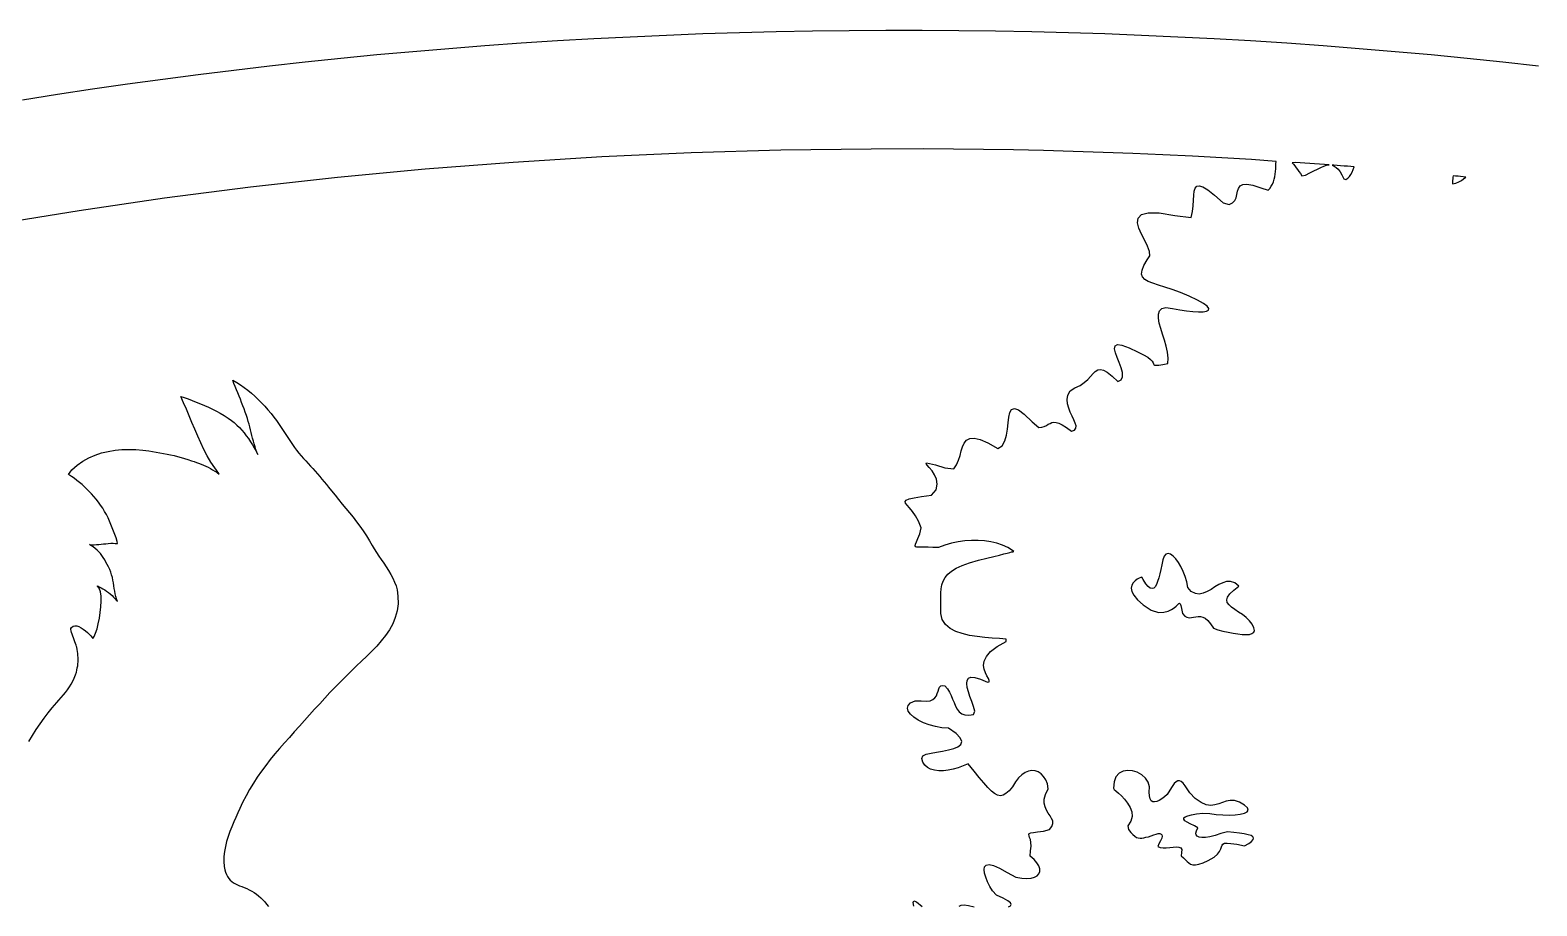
# Model space of a CAD drawing. Extents: x 0.4 to 24.4, y 0.6 to 12.6.
# Drawn here: x 8.71 to 15.05, y 8.88 to 12.57 of the extents above; entities that cross this region are included whole.
import ezdxf

# ---------------------------------------------------------------- set-up
doc = ezdxf.new("R2010")
doc.units = 0
doc.linetypes.add('0', pattern=[0])
doc.layers.add('1', color=7, linetype='0')

msp = doc.modelspace()

# ---------------------------------------------------------------- linework, layer by layer
at = {"layer": '1'}
for points in [[(8.681716, 12.27245), (8.828444, 12.295766), (8.975661, 12.318166), (9.123366, 12.339528), (9.271804, 12.360036), (9.420485, 12.379567), (9.5699, 12.398122), (9.719802, 12.4157), (9.869948, 12.432363), (10.020583, 12.447988), (10.171706, 12.462697), (10.323073, 12.47643), (10.474685, 12.489247), (10.626784, 12.501027), (10.779128, 12.51183), (10.931716, 12.521657), (11.084548, 12.530507), (11.237624, 12.538381), (11.390944, 12.545278), (11.544265, 12.551198), (11.697829, 12.556142), (11.851638, 12.560109), (12.005446, 12.563039), (12.159255, 12.564992), (12.313064, 12.56603), (12.466872, 12.56603), (12.620681, 12.565053), (12.774489, 12.563039), (12.928298, 12.560109), (13.082107, 12.556142), (13.235671, 12.551198), (13.388991, 12.545278), (13.542312, 12.538381), (13.695388, 12.530507), (13.84822, 12.521657), (14.000808, 12.51183), (14.153152, 12.501027), (14.305251, 12.489247), (14.456862, 12.47643), (14.60823, 12.462697), (14.759353, 12.447988), (14.909987, 12.432363), (15.060134, 12.4157)], [(12.830398, 8.875661), (12.838943, 8.879811), (12.841384, 8.885365), (12.837966, 8.892446), (12.826735, 8.901174), (12.807693, 8.911855), (12.779372, 8.92455), (12.763015, 8.942006), (12.751784, 8.961415), (12.742019, 8.980947), (12.734206, 8.999806), (12.728835, 9.017079), (12.726882, 9.031911), (12.728835, 9.043447), (12.735671, 9.050649), (12.748122, 9.052907), (12.766433, 9.049123), (12.791823, 9.038442), (12.824782, 9.02007), (12.860671, 9.000173), (12.885329, 8.995717), (12.906814, 8.994313), (12.925124, 8.995778), (12.939773, 8.999745), (12.950759, 9.00591), (12.958083, 9.014028), (12.961989, 9.023915), (12.961501, 9.035207), (12.957839, 9.047658), (12.949538, 9.060964), (12.937331, 9.074819), (12.920974, 9.089101), (12.922683, 9.110707), (12.92488, 9.130116), (12.924148, 9.145741), (12.921706, 9.158071), (12.918777, 9.167592), (12.916091, 9.174794), (12.915359, 9.179982), (12.917312, 9.183766), (12.923415, 9.186513), (12.93489, 9.188832), (12.952468, 9.190907), (12.977614, 9.193471), (13.003005, 9.200612), (13.012771, 9.213735), (13.016677, 9.225636), (13.0157, 9.236806), (13.011306, 9.247548), (13.004958, 9.258473), (12.99739, 9.269887), (12.989821, 9.282094), (12.983718, 9.295705), (12.979812, 9.311025), (12.9803, 9.328603), (12.985183, 9.348622), (12.996413, 9.371633), (12.993484, 9.392385), (12.986648, 9.409841), (12.977614, 9.424184), (12.967116, 9.435414), (12.955153, 9.44341), (12.942214, 9.448049), (12.928298, 9.449269), (12.914626, 9.447011), (12.899978, 9.441091), (12.886062, 9.431386), (12.872146, 9.41808), (12.859694, 9.400807), (12.846023, 9.380422), (12.832107, 9.363759), (12.819167, 9.35204), (12.807204, 9.345082), (12.795485, 9.342885), (12.783767, 9.345265), (12.771316, 9.351918), (12.757888, 9.362905), (12.742995, 9.378041), (12.72615, 9.397206), (12.707107, 9.420217), (12.685134, 9.44695), (12.659499, 9.477284), (12.63948, 9.469106), (12.618728, 9.460988), (12.597487, 9.454701), (12.576491, 9.45049), (12.555984, 9.448354), (12.536696, 9.448354), (12.51863, 9.450673), (12.502273, 9.455312), (12.488357, 9.462514), (12.477126, 9.472096), (12.469314, 9.484426), (12.465163, 9.499501), (12.469314, 9.511586), (12.483962, 9.517385), (12.503982, 9.522206), (12.527419, 9.526479), (12.552566, 9.530873), (12.57698, 9.535817), (12.599196, 9.541738), (12.617263, 9.549245), (12.629226, 9.558888), (12.632888, 9.570973), (12.626784, 9.586232), (12.608962, 9.605031), (12.577468, 9.627492), (12.54988, 9.629201), (12.52278, 9.633901), (12.496413, 9.641103), (12.471999, 9.650319), (12.450027, 9.661183), (12.431716, 9.673146), (12.417312, 9.685719), (12.408034, 9.698659), (12.404372, 9.711171), (12.40779, 9.723134), (12.418044, 9.733815), (12.436843, 9.742909), (12.462234, 9.743154), (12.483474, 9.741017), (12.499587, 9.742787), (12.51155, 9.747731), (12.520095, 9.754994), (12.526198, 9.763967), (12.530349, 9.773732), (12.533523, 9.783559), (12.536452, 9.792531), (12.540114, 9.800038), (12.544997, 9.805287), (12.552321, 9.807363), (12.562575, 9.805043), (12.572829, 9.793141), (12.58113, 9.779531), (12.58821, 9.764943), (12.594558, 9.749806), (12.600661, 9.734914), (12.606765, 9.720632), (12.614089, 9.707753), (12.622878, 9.696828), (12.63362, 9.688466), (12.64656, 9.683278), (12.662673, 9.681752), (12.682204, 9.684682), (12.688064, 9.698476), (12.68196, 9.718373), (12.67488, 9.739186), (12.667556, 9.760182), (12.660964, 9.780446), (12.656325, 9.799184), (12.653884, 9.815602), (12.655349, 9.828786), (12.660964, 9.837941), (12.671706, 9.842275), (12.688796, 9.840993), (12.712722, 9.83318), (12.741286, 9.82079), (12.747878, 9.822927), (12.748855, 9.828176), (12.745437, 9.836354), (12.739333, 9.847035), (12.732985, 9.860036), (12.72737, 9.875112), (12.725173, 9.891896), (12.72737, 9.910146), (12.736648, 9.929677), (12.753737, 9.950124), (12.781569, 9.971181), (12.820632, 9.992604), (12.8199, 10.00176), (12.792068, 10.004323), (12.761794, 10.006764), (12.729812, 10.00945), (12.697585, 10.013112), (12.665847, 10.018178), (12.635573, 10.025258), (12.607741, 10.034841), (12.58406, 10.047597), (12.564773, 10.063893), (12.551101, 10.084462), (12.544753, 10.109731), (12.545241, 10.137929), (12.544997, 10.158559), (12.544753, 10.17809), (12.545241, 10.196645), (12.546706, 10.214162), (12.54988, 10.230763), (12.555251, 10.246388), (12.563552, 10.26122), (12.575027, 10.275197), (12.590652, 10.288381), (12.610183, 10.300771), (12.635329, 10.312612), (12.665359, 10.323659), (12.704177, 10.334035), (12.739089, 10.342885), (12.767898, 10.350209), (12.791579, 10.35613), (12.810134, 10.360829), (12.824538, 10.364491), (12.83528, 10.367238), (12.842849, 10.36913), (12.847976, 10.370412), (12.850661, 10.371144), (12.852126, 10.371572), (12.852614, 10.371633), (12.847243, 10.375417), (12.826491, 10.387929), (12.80403, 10.398183), (12.780105, 10.406301), (12.754958, 10.412221), (12.729079, 10.416127), (12.702224, 10.417958), (12.674392, 10.417775), (12.64656, 10.415639), (12.618484, 10.41155), (12.590163, 10.405751), (12.562575, 10.398), (12.534743, 10.388539), (12.51155, 10.3886), (12.492263, 10.38976), (12.475661, 10.38976), (12.462478, 10.389272), (12.45198, 10.388967), (12.444655, 10.389455), (12.439773, 10.391347), (12.437819, 10.395375), (12.438796, 10.402089), (12.442214, 10.412282), (12.448562, 10.426503), (12.457351, 10.445302), (12.461745, 10.471242), (12.451491, 10.498952), (12.43904, 10.521718), (12.425857, 10.54009), (12.413894, 10.554738), (12.403884, 10.566274), (12.397048, 10.575185), (12.395583, 10.582204), (12.399734, 10.587819), (12.411696, 10.592641), (12.432693, 10.597341), (12.463698, 10.602529), (12.506179, 10.608754), (12.525466, 10.630849), (12.530349, 10.653981), (12.527419, 10.675282), (12.519118, 10.694386), (12.508132, 10.710927), (12.496657, 10.724538), (12.48738, 10.734853), (12.482985, 10.741445), (12.485427, 10.744008), (12.497878, 10.742116), (12.522536, 10.735463), (12.562087, 10.723561), (12.599929, 10.719655), (12.611403, 10.736562), (12.619704, 10.755422), (12.625808, 10.775014), (12.631179, 10.794362), (12.636794, 10.812245), (12.64363, 10.827687), (12.65364, 10.839467), (12.667068, 10.846486), (12.685866, 10.847768), (12.711013, 10.842031), (12.743239, 10.828237), (12.784255, 10.805348), (12.803298, 10.816396), (12.814284, 10.836476), (12.821364, 10.860524), (12.825515, 10.886586), (12.828444, 10.912465), (12.831374, 10.936269), (12.835769, 10.9558), (12.843093, 10.968984), (12.854568, 10.973805), (12.871657, 10.968129), (12.895583, 10.949941), (12.928786, 10.917104), (12.957107, 10.892751), (12.969802, 10.894643), (12.9803, 10.897939), (12.989333, 10.90215), (12.996902, 10.906545), (13.00447, 10.910512), (13.012038, 10.913564), (13.020583, 10.91509), (13.030349, 10.914357), (13.042068, 10.910939), (13.056228, 10.904042), (13.073806, 10.8933), (13.095046, 10.877858), (13.107497, 10.882558), (13.113357, 10.890126), (13.114089, 10.900014), (13.110915, 10.911916), (13.105056, 10.925588), (13.097732, 10.940785), (13.089919, 10.957143), (13.083083, 10.974538), (13.078444, 10.992543), (13.076735, 11.010854), (13.080153, 11.029225), (13.088943, 11.047475), (13.108962, 11.060353), (13.130935, 11.070485), (13.148757, 11.082509), (13.163161, 11.095448), (13.175124, 11.108205), (13.185378, 11.119863), (13.195144, 11.129384), (13.205153, 11.135671), (13.216384, 11.137868), (13.229568, 11.134877), (13.245437, 11.125722), (13.265456, 11.109303), (13.290114, 11.086293), (13.304275, 11.093678), (13.30989, 11.106923), (13.308913, 11.124501), (13.303542, 11.144948), (13.295485, 11.166677), (13.286941, 11.188222), (13.27986, 11.207997), (13.276443, 11.224599), (13.278396, 11.236379), (13.287917, 11.241933), (13.307204, 11.239675), (13.337478, 11.228078), (13.373122, 11.212087), (13.398269, 11.199636), (13.415603, 11.188771), (13.427321, 11.179494), (13.433913, 11.171803), (13.437819, 11.1657), (13.439773, 11.161), (13.44197, 11.157704), (13.445388, 11.155812), (13.451491, 11.155202), (13.462478, 11.155873), (13.479079, 11.157765), (13.500319, 11.163014), (13.501296, 11.185719), (13.49861, 11.210011), (13.493239, 11.23528), (13.485915, 11.260793), (13.478103, 11.286), (13.470534, 11.310231), (13.464431, 11.332692), (13.460525, 11.353017), (13.46028, 11.370351), (13.464919, 11.384084), (13.475173, 11.393666), (13.492019, 11.398183), (13.519851, 11.394216), (13.550368, 11.388417), (13.579421, 11.384023), (13.606032, 11.381154), (13.62947, 11.379933), (13.648757, 11.380483), (13.662917, 11.383046), (13.671218, 11.387624), (13.672439, 11.39446), (13.665603, 11.403554), (13.650466, 11.415212), (13.625564, 11.429494), (13.590163, 11.446462), (13.553054, 11.461904), (13.518874, 11.474233), (13.487868, 11.484181), (13.460525, 11.492665), (13.437087, 11.500356), (13.418044, 11.508046), (13.403396, 11.516652), (13.394118, 11.526723), (13.389968, 11.539296), (13.391677, 11.554982), (13.399489, 11.574636), (13.413894, 11.598866), (13.424636, 11.616261), (13.423415, 11.634084), (13.415114, 11.656117), (13.402907, 11.680837), (13.389724, 11.706655), (13.378493, 11.732045), (13.372634, 11.755361), (13.375075, 11.775014), (13.388991, 11.78954), (13.417312, 11.797292), (13.46321, 11.796681), (13.530105, 11.786305), (13.598708, 11.776662), (13.604079, 11.80193), (13.607009, 11.826589), (13.608474, 11.849782), (13.609694, 11.870534), (13.611648, 11.88799), (13.61531, 11.901174), (13.621902, 11.909169), (13.632155, 11.911183), (13.647536, 11.905995), (13.668532, 11.892995), (13.696853, 11.871083), (13.73323, 11.839467), (13.758376, 11.832204), (13.77278, 11.83849), (13.782058, 11.848317), (13.787429, 11.860585), (13.790847, 11.874074), (13.793532, 11.887563), (13.797683, 11.899953), (13.804275, 11.909963), (13.815505, 11.916493), (13.832351, 11.918202), (13.857253, 11.913991), (13.890944, 11.902699), (13.922927, 11.892079), (13.929763, 11.899892), (13.935622, 11.90862), (13.940261, 11.917958), (13.944411, 11.927907), (13.947341, 11.938222), (13.949782, 11.948903), (13.951735, 11.959828), (13.9532, 11.970815), (13.954177, 11.98174), (13.954909, 11.992482), (13.955153, 12.002858), (13.955398, 12.012929), (13.85237, 12.021169), (13.728103, 12.028493), (13.603347, 12.035146), (13.478591, 12.041188), (13.353591, 12.046559), (13.228103, 12.05132), (13.102614, 12.055348), (12.976638, 12.058827), (12.850417, 12.061513), (12.724196, 12.063649), (12.597732, 12.065053), (12.470778, 12.065724), (12.251784, 12.065541), (11.871902, 12.060353), (11.494216, 12.049245), (11.118728, 12.032155), (10.745681, 12.009145), (10.374831, 11.980214), (10.006667, 11.945363), (9.641189, 11.904653), (9.27864, 11.858022), (8.919021, 11.805593), (8.562575, 11.747243)], [(8.708327, 9.57134), (8.723464, 9.596852), (8.739089, 9.621633), (8.755935, 9.645802), (8.77278, 9.669057), (8.789626, 9.691335), (8.806716, 9.712697), (8.816237, 9.724233), (8.825271, 9.734975), (8.834548, 9.745595), (8.843825, 9.756276), (8.853103, 9.76714), (8.861892, 9.778127), (8.870437, 9.789357), (8.878493, 9.800954), (8.886306, 9.812917), (8.892898, 9.825429), (8.899245, 9.838368), (8.904616, 9.851918), (8.908034, 9.863576), (8.910232, 9.872121), (8.911941, 9.880788), (8.913405, 9.889455), (8.914382, 9.898061), (8.91487, 9.90685), (8.915114, 9.915578), (8.91487, 9.924245), (8.914626, 9.932973), (8.91365, 9.941701), (8.912673, 9.950368), (8.911452, 9.958974), (8.909743, 9.967763), (8.908523, 9.971852), (8.906814, 9.977284), (8.904128, 9.983815), (8.901443, 9.9912), (8.898269, 9.999074), (8.895339, 10.007253), (8.892409, 10.01537), (8.889724, 10.023244), (8.887282, 10.03069), (8.885573, 10.03716), (8.884841, 10.042653), (8.885085, 10.046742), (8.888015, 10.051869), (8.894118, 10.05663), (8.901443, 10.058461), (8.909499, 10.05779), (8.918288, 10.054921), (8.92781, 10.050405), (8.936843, 10.044545), (8.94612, 10.037831), (8.954665, 10.030507), (8.962234, 10.023183), (8.968825, 10.016103), (8.973708, 10.009694), (8.97737, 10.004994), (8.982985, 10.013844), (8.988845, 10.027883), (8.994704, 10.045949), (9.000075, 10.067067), (9.004714, 10.090261), (9.00862, 10.114491), (9.011306, 10.138722), (9.012527, 10.162038), (9.012038, 10.1834), (9.009353, 10.201711), (9.00447, 10.216115), (8.996657, 10.225392), (8.996902, 10.225942), (9.003982, 10.222646), (9.011794, 10.21874), (9.019607, 10.214345), (9.027419, 10.209401), (9.035232, 10.20403), (9.043044, 10.198354), (9.050612, 10.19225), (9.057937, 10.185842), (9.064773, 10.179189), (9.07112, 10.172353), (9.076491, 10.165395), (9.080398, 10.160268), (9.076735, 10.171254), (9.073806, 10.182363), (9.071364, 10.193532), (9.069411, 10.204701), (9.067458, 10.215993), (9.065749, 10.227284), (9.063796, 10.238576), (9.061843, 10.249928), (9.059402, 10.261281), (9.056228, 10.272634), (9.05281, 10.283925), (9.048171, 10.295217), (9.043044, 10.306142), (9.037917, 10.316579), (9.032546, 10.326528), (9.027175, 10.33611), (9.021316, 10.345265), (9.015456, 10.353932), (9.008864, 10.362172), (9.002028, 10.369985), (8.994948, 10.37737), (8.986892, 10.384206), (8.978103, 10.390553), (8.969069, 10.396413), (8.962478, 10.400685), (8.972487, 10.399831), (8.982253, 10.399648), (8.992507, 10.399953), (9.002517, 10.400746), (9.012527, 10.401784), (9.022536, 10.402883), (9.032302, 10.403981), (9.042312, 10.404897), (9.052321, 10.405568), (9.062087, 10.405751), (9.071609, 10.405324), (9.08113, 10.404164), (9.080153, 10.41393), (9.074782, 10.428395), (9.069411, 10.4428), (9.064284, 10.457082), (9.058913, 10.471303), (9.053298, 10.485341), (9.047194, 10.499257), (9.041091, 10.513051), (9.034255, 10.526723), (9.026687, 10.540212), (9.018874, 10.553578), (9.010085, 10.56664), (9.000564, 10.579457), (8.991042, 10.591359), (8.981765, 10.602712), (8.971999, 10.613637), (8.962234, 10.624135), (8.952224, 10.634145), (8.942214, 10.643788), (8.931716, 10.653066), (8.920974, 10.662038), (8.909987, 10.670705), (8.898757, 10.679189), (8.887038, 10.687428), (8.875075, 10.695363), (8.888747, 10.714345), (8.911452, 10.734059), (8.935378, 10.750966), (8.960769, 10.765065), (8.987136, 10.776662), (9.014235, 10.785817), (9.042312, 10.792653), (9.070876, 10.797353), (9.099685, 10.800038), (9.128982, 10.800954), (9.158034, 10.800038), (9.187575, 10.797597), (9.212722, 10.794362), (9.228591, 10.791982), (9.243972, 10.789479), (9.259353, 10.786916), (9.274734, 10.784169), (9.289626, 10.78124), (9.304275, 10.778188), (9.319167, 10.77477), (9.333571, 10.771169), (9.348464, 10.767262), (9.362868, 10.763051), (9.377517, 10.758412), (9.392653, 10.75353), (9.402907, 10.749806), (9.412673, 10.746327), (9.422439, 10.742665), (9.432448, 10.73882), (9.442214, 10.734731), (9.452224, 10.730336), (9.462234, 10.725636), (9.471755, 10.720632), (9.481277, 10.715138), (9.490798, 10.70934), (9.499831, 10.703053), (9.508376, 10.696218), (9.507644, 10.699574), (9.490066, 10.722707), (9.473708, 10.747487), (9.458571, 10.77361), (9.444167, 10.800771), (9.430984, 10.828725), (9.418288, 10.857228), (9.405837, 10.885854), (9.394118, 10.914601), (9.3824, 10.942922), (9.370681, 10.970632), (9.358962, 10.997426), (9.346999, 11.023183), (9.360915, 11.02007), (9.378249, 11.0136), (9.395339, 11.007009), (9.412429, 11.000295), (9.429519, 10.993337), (9.446609, 10.986135), (9.463454, 10.978505), (9.4803, 10.970448), (9.496902, 10.961904), (9.513503, 10.952809), (9.530105, 10.942983), (9.546218, 10.932668), (9.560866, 10.922597), (9.572341, 10.913503), (9.583327, 10.903676), (9.593825, 10.893239), (9.604079, 10.882253), (9.613601, 10.870717), (9.622878, 10.858693), (9.631911, 10.846303), (9.640212, 10.833425), (9.648513, 10.820424), (9.656569, 10.807057), (9.664138, 10.793386), (9.671706, 10.779775), (9.6678, 10.789479), (9.66365, 10.80071), (9.659743, 10.812245), (9.656325, 10.824025), (9.652907, 10.835988), (9.649489, 10.848012), (9.64656, 10.860097), (9.643386, 10.872121), (9.640456, 10.884023), (9.637282, 10.895741), (9.634353, 10.907216), (9.631423, 10.918386), (9.627761, 10.930532), (9.623122, 10.944264), (9.618484, 10.957936), (9.613601, 10.971486), (9.608474, 10.985036), (9.603347, 10.998464), (9.597976, 11.012013), (9.592605, 11.025441), (9.586989, 11.038747), (9.581618, 11.052175), (9.576247, 11.065541), (9.57112, 11.078908), (9.565993, 11.091847), (9.582595, 11.082753), (9.598708, 11.072804), (9.614333, 11.062001), (9.629714, 11.050466), (9.644607, 11.038198), (9.659255, 11.025258), (9.673415, 11.011708), (9.687331, 10.997548), (9.700759, 10.982778), (9.713943, 10.967641), (9.726882, 10.952016), (9.739089, 10.935964), (9.749587, 10.921926), (9.75862, 10.909413), (9.766921, 10.89684), (9.775222, 10.884206), (9.783523, 10.871572), (9.791823, 10.858937), (9.79988, 10.846425), (9.808425, 10.833913), (9.81697, 10.821523), (9.825515, 10.809316), (9.834548, 10.797414), (9.844069, 10.785573), (9.853835, 10.774159), (9.863601, 10.763234), (9.873366, 10.75237), (9.883132, 10.741567), (9.892898, 10.730763), (9.902663, 10.719899), (9.912185, 10.709035), (9.92195, 10.698171), (9.931716, 10.687184), (9.940993, 10.676137), (9.950271, 10.66509), (9.959792, 10.653798), (9.968825, 10.642385), (9.981277, 10.626515), (9.996169, 10.6079), (10.011306, 10.589467), (10.026687, 10.571034), (10.041823, 10.552663), (10.05696, 10.534108), (10.071853, 10.51537), (10.086501, 10.496449), (10.100905, 10.477284), (10.114821, 10.457509), (10.128249, 10.437428), (10.1407, 10.416738), (10.152175, 10.396413), (10.160476, 10.381825), (10.169997, 10.367055), (10.180007, 10.35204), (10.190505, 10.336965), (10.201003, 10.321645), (10.211501, 10.306142), (10.221267, 10.290578), (10.231032, 10.274709), (10.239577, 10.258779), (10.246902, 10.242665), (10.253005, 10.226308), (10.257644, 10.20995), (10.261062, 10.182485), (10.261306, 10.151296), (10.2574, 10.121816), (10.249587, 10.093801), (10.238845, 10.067311), (10.225173, 10.042043), (10.20906, 10.017934), (10.190993, 9.994802), (10.171462, 9.972524), (10.150954, 9.951039), (10.12947, 9.930165), (10.107985, 9.90978), (10.086501, 9.889333), (10.063552, 9.867482), (10.041091, 9.845265), (10.018874, 9.822743), (9.996902, 9.799977), (9.974929, 9.776967), (9.9532, 9.753713), (9.931716, 9.730336), (9.909987, 9.706777), (9.888747, 9.683156), (9.867507, 9.659474), (9.846267, 9.635732), (9.824538, 9.61205), (9.80403, 9.588735), (9.783523, 9.565541), (9.763259, 9.542287), (9.743484, 9.518727), (9.723952, 9.494985), (9.705153, 9.470815), (9.687087, 9.446279), (9.669265, 9.421254), (9.652663, 9.395802), (9.636794, 9.369557), (9.621657, 9.34258), (9.607497, 9.31487), (9.595778, 9.289235), (9.587478, 9.270925), (9.578933, 9.252004), (9.570144, 9.232472), (9.561843, 9.212514), (9.553786, 9.192067), (9.546462, 9.171376), (9.53987, 9.150441), (9.534743, 9.129445), (9.530593, 9.108205), (9.528396, 9.087148), (9.528152, 9.06603), (9.52986, 9.045278), (9.532546, 9.031484), (9.53572, 9.020619), (9.539382, 9.010915), (9.544265, 9.00237), (9.549392, 8.99474), (9.555251, 8.988027), (9.561843, 8.982106), (9.569167, 8.976857), (9.576735, 8.972096), (9.585525, 8.967885), (9.594314, 8.963918), (9.603591, 8.960195), (9.613845, 8.95641), (9.624587, 8.951955), (9.635329, 8.94695), (9.645583, 8.941396), (9.655593, 8.935231), (9.665114, 8.928578), (9.674392, 8.921315), (9.683425, 8.913442), (9.69197, 8.905019), (9.700271, 8.896108), (9.708083, 8.886403), (9.715652, 8.876332)], [(12.431716, 8.878407), (12.428542, 8.893788), (12.431472, 8.900502), (12.443435, 8.895741), (12.466384, 8.876515)], [(12.622146, 8.877919), (12.630691, 8.882192), (12.643386, 8.883229), (12.661452, 8.881032), (12.68489, 8.875173)]]:
    msp.add_lwpolyline(points, dxfattribs=at)
for points in [[(14.179275, 11.998403), (14.158767, 11.999928), (14.138259, 12.001393), (14.117995, 12.00298), (14.097487, 12.004506), (14.07698, 12.006093), (14.056716, 12.007558), (14.035964, 12.009084), (14.024001, 12.007985), (14.028884, 12.001332), (14.034255, 11.994313), (14.039626, 11.986867), (14.045485, 11.978993), (14.051345, 11.970571), (14.057937, 11.961843), (14.064528, 11.952443), (14.079909, 11.955434), (14.097976, 11.96465), (14.114821, 11.973378), (14.129958, 11.981191), (14.143874, 11.987966), (14.156569, 11.993276), (14.168288, 11.996877)], [(14.284743, 11.990468), (14.270339, 11.991567), (14.255935, 11.992604), (14.24153, 11.993703), (14.227126, 11.994802), (14.212722, 11.9959), (14.198806, 11.996999), (14.19197, 11.99706), (14.200271, 11.993703), (14.208571, 11.988149), (14.216628, 11.980275), (14.224685, 11.969838), (14.232985, 11.956716), (14.241042, 11.940663), (14.249831, 11.937184), (14.2574, 11.942555), (14.263991, 11.949574), (14.270095, 11.958241), (14.27571, 11.968007), (14.280593, 11.978871)], [(14.700271, 11.952931), (14.699782, 11.946462), (14.699294, 11.939931), (14.698562, 11.933156), (14.698073, 11.926259), (14.697341, 11.919179), (14.711501, 11.922353), (14.723952, 11.927052), (14.735183, 11.93279), (14.744704, 11.939626), (14.753493, 11.947377), (14.742751, 11.948476), (14.732253, 11.949574), (14.721755, 11.950795), (14.710769, 11.951833)], [(13.8553, 10.064687), (13.843581, 10.079885), (13.829421, 10.093312), (13.813796, 10.105275), (13.797683, 10.1162), (13.782302, 10.126454), (13.76863, 10.136281), (13.757644, 10.146169), (13.750075, 10.156423), (13.747878, 10.167409), (13.750808, 10.179494), (13.761062, 10.192922), (13.778396, 10.208241), (13.799148, 10.225759), (13.781569, 10.238942), (13.76448, 10.24474), (13.747634, 10.244496), (13.731032, 10.239675), (13.714675, 10.231679), (13.698318, 10.22173), (13.68196, 10.211537), (13.665603, 10.202138), (13.649001, 10.19518), (13.632644, 10.191884), (13.616042, 10.193898), (13.598708, 10.202382), (13.584792, 10.219655), (13.580398, 10.242848), (13.573806, 10.265615), (13.565261, 10.287343), (13.555495, 10.307485), (13.544753, 10.325307), (13.533523, 10.340322), (13.522292, 10.351857), (13.511306, 10.359365), (13.501052, 10.362111), (13.492019, 10.359609), (13.484939, 10.351308), (13.479568, 10.336232), (13.475661, 10.315663), (13.471023, 10.295583), (13.466384, 10.276784), (13.461745, 10.259694), (13.457107, 10.244802), (13.452224, 10.232411), (13.446609, 10.223012), (13.440749, 10.217031), (13.433913, 10.214833), (13.426345, 10.216908), (13.4178, 10.223683), (13.408034, 10.235524), (13.396804, 10.252858), (13.390212, 10.2636), (13.386062, 10.262074), (13.379226, 10.259023), (13.370925, 10.254262), (13.362136, 10.247853), (13.354323, 10.239552), (13.348708, 10.22936), (13.346511, 10.217214), (13.348952, 10.202992), (13.357253, 10.186635), (13.372634, 10.168019), (13.396316, 10.147145), (13.429519, 10.123891), (13.461257, 10.113942), (13.483474, 10.115834), (13.50154, 10.120473), (13.515944, 10.126943), (13.527175, 10.134389), (13.535476, 10.141591), (13.541823, 10.147878), (13.546218, 10.15215), (13.549636, 10.153554), (13.552566, 10.15099), (13.555251, 10.143605), (13.558425, 10.130544), (13.562331, 10.110829), (13.57112, 10.098805), (13.580642, 10.094228), (13.590163, 10.092519), (13.599441, 10.092824), (13.608718, 10.09435), (13.617995, 10.096181), (13.627517, 10.097463), (13.637038, 10.097524), (13.646804, 10.095265), (13.657302, 10.090138), (13.668288, 10.080983), (13.679519, 10.067189), (13.691726, 10.047841), (13.711013, 10.040883), (13.732253, 10.036), (13.753493, 10.031423), (13.774489, 10.027333), (13.794509, 10.024098), (13.812819, 10.021901), (13.829421, 10.021291), (13.843337, 10.022389), (13.854323, 10.025502), (13.861403, 10.030995), (13.864577, 10.039113), (13.86238, 10.050221)], [(13.423171, 9.380116), (13.417312, 9.400197), (13.405837, 9.417409), (13.390212, 9.431447), (13.371657, 9.441823), (13.351638, 9.447988), (13.331374, 9.449636), (13.312087, 9.44634), (13.295241, 9.437612), (13.282058, 9.423024), (13.274001, 9.40215), (13.272048, 9.374623), (13.274734, 9.368581), (13.281814, 9.363149), (13.292312, 9.35436), (13.305007, 9.342519), (13.318435, 9.328298), (13.33113, 9.312001), (13.341384, 9.294118), (13.34822, 9.275136), (13.349929, 9.255605), (13.345046, 9.235951), (13.331862, 9.216664), (13.334304, 9.200673), (13.344314, 9.188466), (13.353103, 9.179128), (13.361159, 9.172353), (13.368728, 9.167775), (13.376052, 9.165151), (13.383132, 9.164174), (13.3907, 9.164479), (13.399001, 9.165822), (13.408034, 9.168019), (13.418288, 9.170522), (13.429763, 9.174611), (13.440749, 9.178823), (13.450759, 9.181874), (13.459548, 9.183461), (13.466628, 9.183461), (13.471999, 9.181813), (13.475173, 9.17809), (13.47615, 9.172292), (13.474441, 9.164357), (13.469802, 9.153798), (13.461745, 9.140798), (13.458816, 9.129018), (13.468093, 9.124623), (13.480056, 9.123097), (13.493728, 9.123647), (13.508376, 9.125173), (13.52278, 9.126882), (13.53572, 9.127797), (13.54695, 9.126882), (13.554763, 9.123281), (13.558669, 9.116078), (13.557204, 9.104299), (13.555739, 9.090138), (13.565749, 9.08196), (13.57405, 9.073842), (13.581374, 9.066396), (13.588698, 9.059926), (13.596267, 9.055104), (13.605544, 9.052236), (13.616775, 9.051869), (13.630691, 9.054555), (13.648269, 9.060658), (13.670241, 9.070729), (13.695632, 9.084706), (13.70906, 9.09728), (13.717605, 9.108754), (13.722732, 9.118947), (13.725661, 9.127614), (13.728347, 9.134572), (13.732009, 9.139699), (13.738601, 9.142873), (13.749343, 9.143849), (13.765944, 9.142507), (13.78987, 9.1386), (13.822829, 9.13207), (13.840407, 9.142018), (13.85237, 9.150685), (13.859206, 9.158193), (13.860915, 9.164662), (13.857741, 9.170217), (13.850173, 9.174916), (13.83821, 9.179067), (13.822097, 9.182607), (13.801833, 9.185658), (13.778396, 9.188588), (13.75154, 9.191335), (13.723464, 9.183339), (13.698806, 9.175832), (13.677321, 9.170644), (13.658767, 9.167714), (13.643874, 9.167043), (13.632155, 9.168569), (13.624099, 9.172231), (13.619216, 9.178029), (13.617995, 9.185903), (13.620193, 9.195729), (13.626052, 9.20757), (13.612868, 9.216908), (13.594802, 9.224294), (13.58113, 9.231252), (13.572097, 9.237721), (13.567702, 9.243703), (13.568191, 9.249257), (13.573318, 9.254262), (13.58406, 9.25884), (13.599929, 9.26299), (13.620925, 9.266591), (13.64778, 9.269765), (13.676345, 9.268117), (13.703933, 9.264394), (13.731765, 9.262136), (13.758864, 9.261403), (13.783767, 9.262319), (13.805251, 9.264821), (13.822585, 9.269032), (13.83406, 9.274892), (13.838698, 9.282521), (13.835525, 9.292104), (13.823318, 9.303456), (13.801833, 9.315846), (13.781325, 9.322438), (13.762771, 9.323293), (13.745925, 9.320241), (13.730056, 9.31487), (13.714187, 9.308949), (13.698073, 9.304189), (13.680984, 9.30248), (13.661452, 9.305287), (13.640456, 9.314565), (13.615554, 9.331838), (13.592849, 9.355397), (13.582107, 9.371877), (13.572829, 9.385304), (13.564528, 9.395436), (13.556716, 9.402333), (13.549392, 9.405812), (13.542068, 9.405629), (13.534743, 9.401784), (13.526687, 9.394094), (13.518142, 9.382497), (13.508132, 9.366872), (13.497146, 9.348622), (13.485671, 9.338796), (13.474441, 9.330251), (13.463698, 9.323537), (13.453689, 9.318959), (13.444655, 9.316945), (13.436843, 9.317861), (13.430495, 9.322133), (13.425368, 9.330007), (13.422683, 9.342092), (13.421706, 9.358693)]]:
    msp.add_lwpolyline(points, close=True, dxfattribs=at)

doc.saveas('drawing.dxf')
